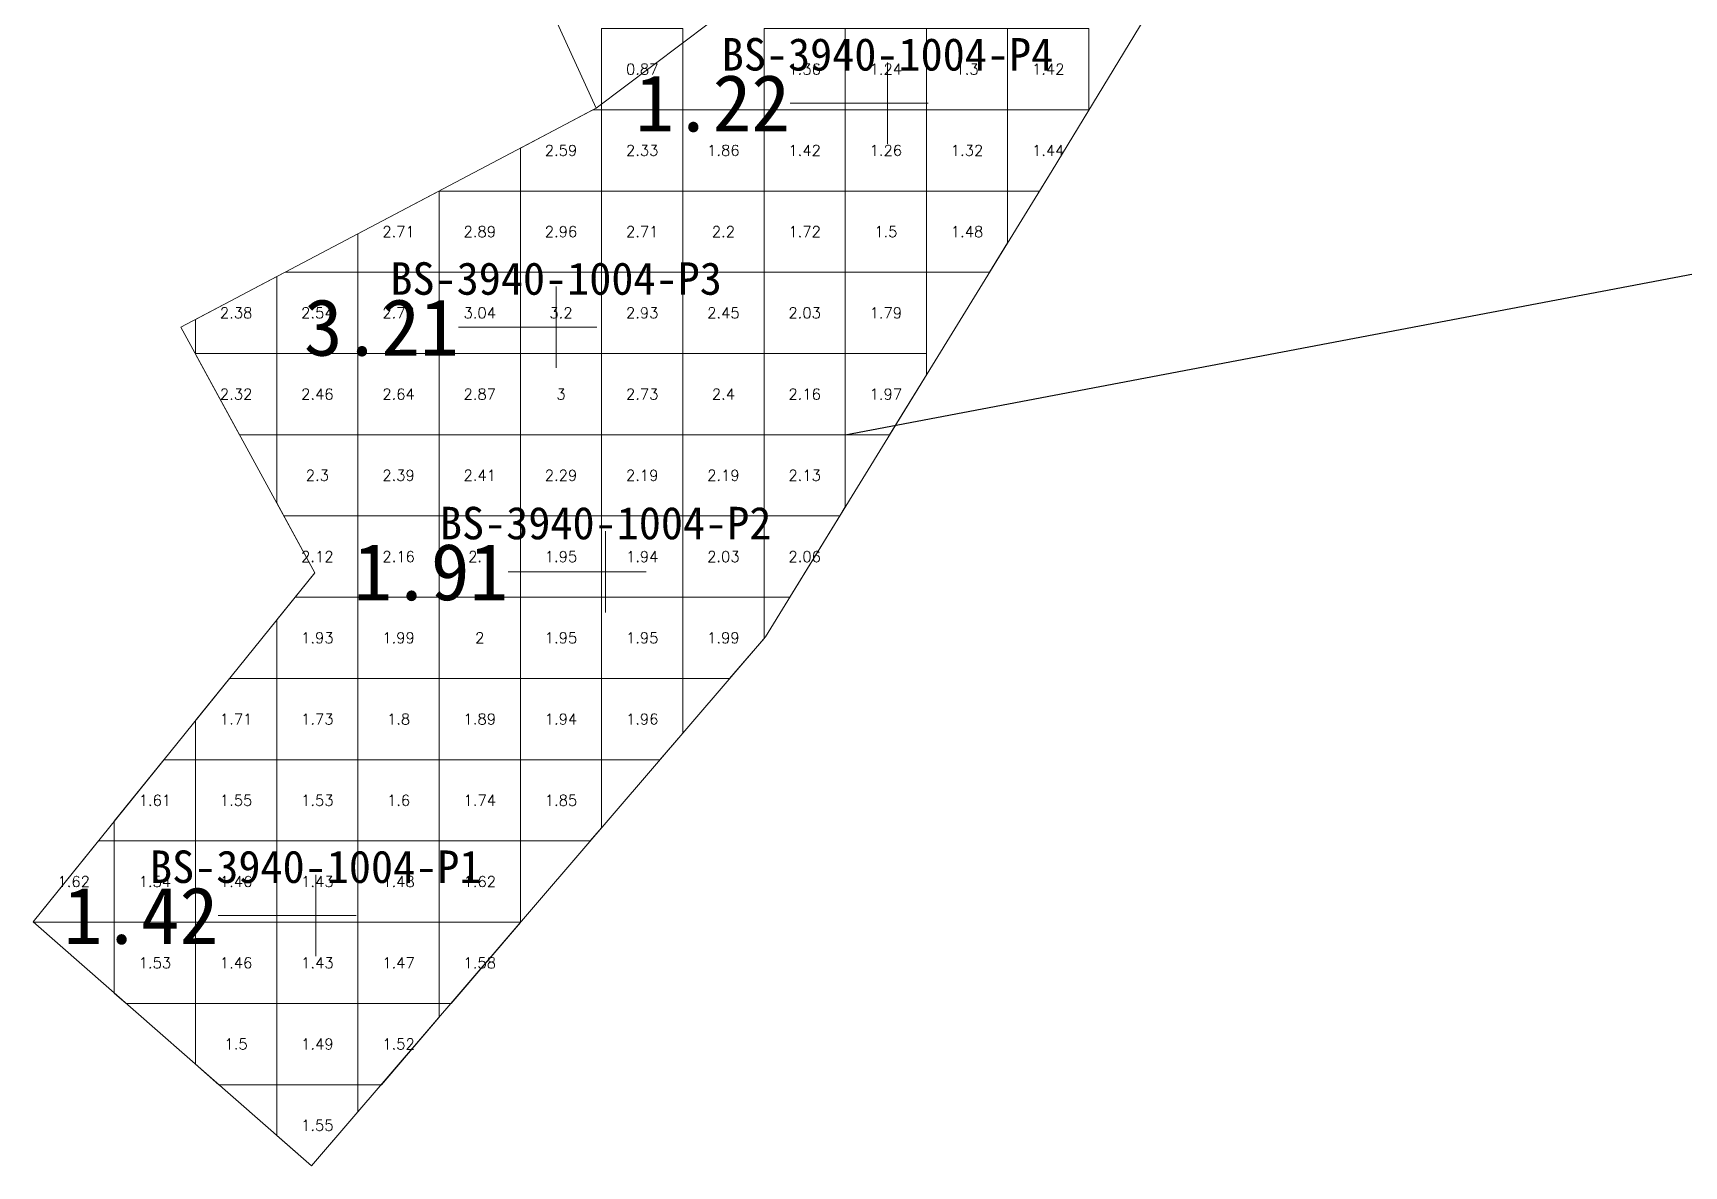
# Model space of a CAD drawing. Header units: inches. Extents: x 470055.8 to 470149.5, y 4349649 to 4349739.5.
# Drawn here: x 470083.89 to 470104.22, y 4349648.99 to 4349662.93 of the extents above; entities that cross this region are included whole.
import ezdxf
from ezdxf.enums import TextEntityAlignment as Align

# ---------------------------------------------------------------- set-up
doc = ezdxf.new("R2010")
doc.units = ezdxf.units.IN
doc.header["$MEASUREMENT"] = 0
for name, color, linetype, lineweight in [('点', 7, 'Continuous', 0), ('爆区方格网', 7, 'Continuous', 0), ('线条', 7, 'Continuous', 0), ('钻孔', 7, 'Continuous', 0)]:
    doc.layers.add(name, color=color, linetype=linetype, lineweight=lineweight)
doc.styles.add('3dmine_textStyle_1', font='txt.shx', dxfattribs={"height": 1, "bigfont": 'gbcbig.shx'})
doc.styles.add('3dmine_textStyle_2', font='simsunb.ttf', dxfattribs={"height": 1})

msp = doc.modelspace()

# ---------------------------------------------------------------- hatches: boundary and pattern name
at = {"layer": '钻孔', "linetype": 'Continuous', "lineweight": 0, "true_color": 0x0000ff, "extrusion": (0, 1, 0)}
for points in [[(-470095.41, 3930.19), (-470094.41, 3930.19), (-470094.41, 3940.19), (-470095.41, 3940.19)], [(-470088.37, 3930.22), (-470087.37, 3930.22), (-470087.37, 3940.22), (-470088.37, 3940.22)]]:
    msp.add_hatch(color=5, dxfattribs=at).paths.add_polyline_path(points, flags=0)
at = {"layer": '钻孔', "linetype": 'Continuous', "lineweight": 0, "true_color": 0xffff00, "extrusion": (0, 1, 0)}
msp.add_hatch(color=2, dxfattribs=at).paths.add_polyline_path([(-470091.33, 3930.16), (-470090.33, 3930.16), (-470090.33, 3940.16), (-470091.33, 3940.16)], flags=0)
at = {"layer": '钻孔', "linetype": 'Continuous', "lineweight": 0, "true_color": 0xff0000, "extrusion": (0, 1, 0)}
msp.add_hatch(color=1, dxfattribs=at).paths.add_polyline_path([(-470091.94, 3930.19), (-470090.94, 3930.19), (-470090.94, 3940.19), (-470091.94, 3940.19)], flags=0)

# ---------------------------------------------------------------- linework, layer by layer
msp.add_line((470093.89, 4349657.987, 3940.3), (470125.822, 4349664.038))
at = {"color": 4, "linetype": 'Continuous', "lineweight": 0, "true_color": 0x00ffff, "elevation": 1971.02}
for points in [[(470090.823, 4349662.009), (470088.803, 4349666.427), (470090.728, 4349672.913), (470092.958, 4349680.036), (470094.717, 4349686.447), (470097.817, 4349692.565), (470100.278, 4349701.085), (470103.459, 4349714.397), (470107.154, 4349716.026), (470110.138, 4349718.026), (470110.826, 4349722.422), (470114.373, 4349727.421), (470117.104, 4349732.651)], [(470122.824, 4349730.456), (470115.23, 4349721.877), (470115.654, 4349715.406), (470115.919, 4349710.845), (470113.957, 4349704.321), (470116.025, 4349699.654), (470110.352, 4349690.002), (470106.057, 4349684.275), (470101.206, 4349674.834), (470100.543, 4349667.995), (470098.071, 4349670.29), (470095.247, 4349667.068), (470093.614, 4349664.11), (470090.823, 4349662.009), (470090.823, 4349662.009)]]:
    msp.add_lwpolyline(points, dxfattribs=at)
at = {"color": 1, "linetype": 'Continuous', "lineweight": 0, "true_color": 0xff0000, "elevation": 1971.02}
msp.add_lwpolyline([(470087.319, 4349648.986), (470083.889, 4349651.991), (470087.36, 4349656.288), (470085.709, 4349659.311), (470090.823, 4349662.009), (470093.614, 4349664.11), (470095.247, 4349667.068), (470098.071, 4349670.29), (470100.543, 4349667.995), (470096.438, 4349661.24), (470092.908, 4349655.501), (470087.319, 4349648.986), (470087.319, 4349648.986)], dxfattribs=at)
at = {"layer": '点', "color": 138, "linetype": 'Continuous', "lineweight": 0, "true_color": 0x004c4c}
for points, elevation in [([(470094.41, 4349661.57), (470094.41, 4349662.57)], 3940.19), ([(470094.91, 4349662.07), (470093.91, 4349662.07)], 3940.19), ([(470090.33, 4349658.81), (470090.33, 4349659.81)], 3940.16), ([(470090.83, 4349659.31), (470089.83, 4349659.31)], 3940.16), ([(470090.94, 4349655.8), (470090.94, 4349656.8)], 3940.19), ([(470091.44, 4349656.3), (470090.44, 4349656.3)], 3940.19), ([(470087.37, 4349651.57), (470087.37, 4349652.57)], 3940.22), ([(470087.87, 4349652.07), (470086.87, 4349652.07)], 3940.22)]:
    msp.add_lwpolyline(points, dxfattribs=dict(at, elevation=elevation))
at = {"layer": '爆区方格网', "color": 4, "linetype": 'Continuous', "lineweight": 0, "true_color": 0x00ffff, "elevation": 3941.41}
msp.add_lwpolyline([(470091.89, 4349661.987), (470090.89, 4349661.987), (470090.89, 4349662.987), (470091.89, 4349662.987), (470091.89, 4349661.987)], dxfattribs=at)
at = {"layer": '爆区方格网', "color": 1, "linetype": 'Continuous', "lineweight": 0, "true_color": 0xff0000, "elevation": 3940.3}
for points in [[(470093.89, 4349661.987), (470092.89, 4349661.987), (470092.89, 4349662.987), (470093.89, 4349662.987), (470093.89, 4349661.987)], [(470094.89, 4349661.987), (470093.89, 4349661.987), (470093.89, 4349662.987), (470094.89, 4349662.987), (470094.89, 4349661.987)], [(470095.89, 4349661.987), (470094.89, 4349661.987), (470094.89, 4349662.987), (470095.89, 4349662.987), (470095.89, 4349661.987)], [(470096.89, 4349661.987), (470095.89, 4349661.987), (470095.89, 4349662.987), (470096.89, 4349662.987), (470096.89, 4349661.987)], [(470090.89, 4349660.987), (470089.89, 4349660.987), (470089.89, 4349661.516), (470090.783, 4349661.987), (470090.89, 4349661.987), (470090.89, 4349660.987)], [(470091.89, 4349660.987), (470090.89, 4349660.987), (470090.89, 4349661.987), (470091.89, 4349661.987), (470091.89, 4349660.987)], [(470092.89, 4349660.987), (470091.89, 4349660.987), (470091.89, 4349661.987), (470092.89, 4349661.987), (470092.89, 4349660.987)], [(470093.89, 4349660.987), (470092.89, 4349660.987), (470092.89, 4349661.987), (470093.89, 4349661.987), (470093.89, 4349660.987)], [(470094.89, 4349660.987), (470093.89, 4349660.987), (470093.89, 4349661.987), (470094.89, 4349661.987), (470094.89, 4349660.987)], [(470095.89, 4349660.987), (470094.89, 4349660.987), (470094.89, 4349661.987), (470095.89, 4349661.987), (470095.89, 4349660.987)], [(470096.89, 4349661.983), (470096.438, 4349661.24), (470096.283, 4349660.987), (470095.89, 4349660.987), (470095.89, 4349661.987), (470096.89, 4349661.987), (470096.89, 4349661.983)], [(470088.89, 4349659.987), (470087.89, 4349659.987), (470087.89, 4349660.461), (470088.887, 4349660.987), (470088.89, 4349660.987), (470088.89, 4349659.987)], [(470089.89, 4349659.987), (470088.89, 4349659.987), (470088.89, 4349660.987), (470089.89, 4349660.987), (470089.89, 4349659.987)], [(470090.89, 4349659.987), (470089.89, 4349659.987), (470089.89, 4349660.987), (470090.89, 4349660.987), (470090.89, 4349659.987)], [(470091.89, 4349659.987), (470090.89, 4349659.987), (470090.89, 4349660.987), (470091.89, 4349660.987), (470091.89, 4349659.987)], [(470092.89, 4349659.987), (470091.89, 4349659.987), (470091.89, 4349660.987), (470092.89, 4349660.987), (470092.89, 4349659.987)], [(470093.89, 4349659.987), (470092.89, 4349659.987), (470092.89, 4349660.987), (470093.89, 4349660.987), (470093.89, 4349659.987)], [(470094.89, 4349659.987), (470093.89, 4349659.987), (470093.89, 4349660.987), (470094.89, 4349660.987), (470094.89, 4349659.987)], [(470095.89, 4349660.349), (470095.668, 4349659.987), (470094.89, 4349659.987), (470094.89, 4349660.987), (470095.89, 4349660.987), (470095.89, 4349660.349)], [(470086.89, 4349658.987), (470085.89, 4349658.987), (470085.89, 4349659.406), (470086.89, 4349659.934), (470086.89, 4349658.987)], [(470087.89, 4349658.987), (470086.89, 4349658.987), (470086.89, 4349659.934), (470086.992, 4349659.987), (470087.89, 4349659.987), (470087.89, 4349658.987)], [(470088.89, 4349658.987), (470087.89, 4349658.987), (470087.89, 4349659.987), (470088.89, 4349659.987), (470088.89, 4349658.987)], [(470089.89, 4349658.987), (470088.89, 4349658.987), (470088.89, 4349659.987), (470089.89, 4349659.987), (470089.89, 4349658.987)], [(470090.89, 4349658.987), (470089.89, 4349658.987), (470089.89, 4349659.987), (470090.89, 4349659.987), (470090.89, 4349658.987)], [(470091.89, 4349658.987), (470090.89, 4349658.987), (470090.89, 4349659.987), (470091.89, 4349659.987), (470091.89, 4349658.987)], [(470092.89, 4349658.987), (470091.89, 4349658.987), (470091.89, 4349659.987), (470092.89, 4349659.987), (470092.89, 4349658.987)], [(470093.89, 4349658.987), (470092.89, 4349658.987), (470092.89, 4349659.987), (470093.89, 4349659.987), (470093.89, 4349658.987)], [(470094.89, 4349658.987), (470093.89, 4349658.987), (470093.89, 4349659.987), (470094.89, 4349659.987), (470094.89, 4349658.987)], [(470086.89, 4349657.987), (470086.432, 4349657.987), (470085.89, 4349658.979), (470085.89, 4349658.987), (470086.89, 4349658.987), (470086.89, 4349657.987)], [(470087.89, 4349657.987), (470086.89, 4349657.987), (470086.89, 4349658.987), (470087.89, 4349658.987), (470087.89, 4349657.987)], [(470088.89, 4349657.987), (470087.89, 4349657.987), (470087.89, 4349658.987), (470088.89, 4349658.987), (470088.89, 4349657.987)], [(470089.89, 4349657.987), (470088.89, 4349657.987), (470088.89, 4349658.987), (470089.89, 4349658.987), (470089.89, 4349657.987)], [(470090.89, 4349657.987), (470089.89, 4349657.987), (470089.89, 4349658.987), (470090.89, 4349658.987), (470090.89, 4349657.987)], [(470091.89, 4349657.987), (470090.89, 4349657.987), (470090.89, 4349658.987), (470091.89, 4349658.987), (470091.89, 4349657.987)], [(470092.89, 4349657.987), (470091.89, 4349657.987), (470091.89, 4349658.987), (470092.89, 4349658.987), (470092.89, 4349657.987)], [(470093.89, 4349657.987), (470092.89, 4349657.987), (470092.89, 4349658.987), (470093.89, 4349658.987), (470093.89, 4349657.987)], [(470094.89, 4349658.723), (470094.437, 4349657.987), (470093.89, 4349657.987), (470093.89, 4349658.987), (470094.89, 4349658.987), (470094.89, 4349658.723)], [(470087.89, 4349656.987), (470086.978, 4349656.987), (470086.89, 4349657.148), (470086.89, 4349657.987), (470087.89, 4349657.987), (470087.89, 4349656.987)], [(470088.89, 4349656.987), (470087.89, 4349656.987), (470087.89, 4349657.987), (470088.89, 4349657.987), (470088.89, 4349656.987)], [(470089.89, 4349656.987), (470088.89, 4349656.987), (470088.89, 4349657.987), (470089.89, 4349657.987), (470089.89, 4349656.987)], [(470090.89, 4349656.987), (470089.89, 4349656.987), (470089.89, 4349657.987), (470090.89, 4349657.987), (470090.89, 4349656.987)], [(470091.89, 4349656.987), (470090.89, 4349656.987), (470090.89, 4349657.987), (470091.89, 4349657.987), (470091.89, 4349656.987)], [(470092.89, 4349656.987), (470091.89, 4349656.987), (470091.89, 4349657.987), (470092.89, 4349657.987), (470092.89, 4349656.987)], [(470093.89, 4349657.098), (470093.822, 4349656.987), (470092.89, 4349656.987), (470092.89, 4349657.987), (470093.89, 4349657.987), (470093.89, 4349657.098)], [(470087.89, 4349655.987), (470087.117, 4349655.987), (470087.36, 4349656.288), (470086.978, 4349656.987), (470087.89, 4349656.987), (470087.89, 4349655.987)], [(470088.89, 4349655.987), (470087.89, 4349655.987), (470087.89, 4349656.987), (470088.89, 4349656.987), (470088.89, 4349655.987)], [(470089.89, 4349655.987), (470088.89, 4349655.987), (470088.89, 4349656.987), (470089.89, 4349656.987), (470089.89, 4349655.987)], [(470090.89, 4349655.987), (470089.89, 4349655.987), (470089.89, 4349656.987), (470090.89, 4349656.987), (470090.89, 4349655.987)], [(470091.89, 4349655.987), (470090.89, 4349655.987), (470090.89, 4349656.987), (470091.89, 4349656.987), (470091.89, 4349655.987)], [(470092.89, 4349655.987), (470091.89, 4349655.987), (470091.89, 4349656.987), (470092.89, 4349656.987), (470092.89, 4349655.987)], [(470093.207, 4349655.987), (470092.89, 4349655.987), (470092.89, 4349656.987), (470093.822, 4349656.987), (470093.207, 4349655.987)], [(470087.89, 4349654.987), (470086.89, 4349654.987), (470086.89, 4349655.707), (470087.117, 4349655.987), (470087.89, 4349655.987), (470087.89, 4349654.987)], [(470088.89, 4349654.987), (470087.89, 4349654.987), (470087.89, 4349655.987), (470088.89, 4349655.987), (470088.89, 4349654.987)], [(470089.89, 4349654.987), (470088.89, 4349654.987), (470088.89, 4349655.987), (470089.89, 4349655.987), (470089.89, 4349654.987)], [(470090.89, 4349654.987), (470089.89, 4349654.987), (470089.89, 4349655.987), (470090.89, 4349655.987), (470090.89, 4349654.987)], [(470091.89, 4349654.987), (470090.89, 4349654.987), (470090.89, 4349655.987), (470091.89, 4349655.987), (470091.89, 4349654.987)], [(470092.89, 4349655.48), (470092.467, 4349654.987), (470091.89, 4349654.987), (470091.89, 4349655.987), (470092.89, 4349655.987), (470092.89, 4349655.48)], [(470086.89, 4349653.987), (470085.89, 4349653.987), (470085.89, 4349654.469), (470086.309, 4349654.987), (470086.89, 4349654.987), (470086.89, 4349653.987)], [(470087.89, 4349653.987), (470086.89, 4349653.987), (470086.89, 4349654.987), (470087.89, 4349654.987), (470087.89, 4349653.987)], [(470088.89, 4349653.987), (470087.89, 4349653.987), (470087.89, 4349654.987), (470088.89, 4349654.987), (470088.89, 4349653.987)], [(470089.89, 4349653.987), (470088.89, 4349653.987), (470088.89, 4349654.987), (470089.89, 4349654.987), (470089.89, 4349653.987)], [(470090.89, 4349653.987), (470089.89, 4349653.987), (470089.89, 4349654.987), (470090.89, 4349654.987), (470090.89, 4349653.987)], [(470091.89, 4349654.315), (470091.609, 4349653.987), (470090.89, 4349653.987), (470090.89, 4349654.987), (470091.89, 4349654.987), (470091.89, 4349654.315)], [(470085.89, 4349652.987), (470084.89, 4349652.987), (470084.89, 4349653.231), (470085.501, 4349653.987), (470085.89, 4349653.987), (470085.89, 4349652.987)], [(470086.89, 4349652.987), (470085.89, 4349652.987), (470085.89, 4349653.987), (470086.89, 4349653.987), (470086.89, 4349652.987)], [(470087.89, 4349652.987), (470086.89, 4349652.987), (470086.89, 4349653.987), (470087.89, 4349653.987), (470087.89, 4349652.987)], [(470088.89, 4349652.987), (470087.89, 4349652.987), (470087.89, 4349653.987), (470088.89, 4349653.987), (470088.89, 4349652.987)], [(470089.89, 4349652.987), (470088.89, 4349652.987), (470088.89, 4349653.987), (470089.89, 4349653.987), (470089.89, 4349652.987)], [(470090.89, 4349653.149), (470090.751, 4349652.987), (470089.89, 4349652.987), (470089.89, 4349653.987), (470090.89, 4349653.987), (470090.89, 4349653.149)], [(470084.89, 4349651.987), (470083.893, 4349651.987), (470083.89, 4349651.99), (470083.89, 4349651.992), (470084.694, 4349652.987), (470084.89, 4349652.987), (470084.89, 4349651.987)], [(470085.89, 4349651.987), (470084.89, 4349651.987), (470084.89, 4349652.987), (470085.89, 4349652.987), (470085.89, 4349651.987)], [(470086.89, 4349651.987), (470085.89, 4349651.987), (470085.89, 4349652.987), (470086.89, 4349652.987), (470086.89, 4349651.987)], [(470087.89, 4349651.987), (470086.89, 4349651.987), (470086.89, 4349652.987), (470087.89, 4349652.987), (470087.89, 4349651.987)], [(470088.89, 4349651.987), (470087.89, 4349651.987), (470087.89, 4349652.987), (470088.89, 4349652.987), (470088.89, 4349651.987)], [(470089.89, 4349651.987), (470088.89, 4349651.987), (470088.89, 4349652.987), (470089.89, 4349652.987), (470089.89, 4349651.987)], [(470085.89, 4349650.987), (470085.035, 4349650.987), (470084.89, 4349651.114), (470084.89, 4349651.987), (470085.89, 4349651.987), (470085.89, 4349650.987)], [(470086.89, 4349650.987), (470085.89, 4349650.987), (470085.89, 4349651.987), (470086.89, 4349651.987), (470086.89, 4349650.987)], [(470087.89, 4349650.987), (470086.89, 4349650.987), (470086.89, 4349651.987), (470087.89, 4349651.987), (470087.89, 4349650.987)], [(470088.89, 4349650.987), (470087.89, 4349650.987), (470087.89, 4349651.987), (470088.89, 4349651.987), (470088.89, 4349650.987)], [(470089.89, 4349651.983), (470089.036, 4349650.987), (470088.89, 4349650.987), (470088.89, 4349651.987), (470089.89, 4349651.987), (470089.89, 4349651.983)], [(470086.89, 4349649.987), (470086.177, 4349649.987), (470085.89, 4349650.238), (470085.89, 4349650.987), (470086.89, 4349650.987), (470086.89, 4349649.987)], [(470087.89, 4349649.987), (470086.89, 4349649.987), (470086.89, 4349650.987), (470087.89, 4349650.987), (470087.89, 4349649.987)], [(470088.89, 4349650.817), (470088.178, 4349649.987), (470087.89, 4349649.987), (470087.89, 4349650.987), (470088.89, 4349650.987), (470088.89, 4349650.817)], [(470087.89, 4349649.652), (470087.32, 4349648.987), (470087.318, 4349648.987), (470086.89, 4349649.362), (470086.89, 4349649.987), (470087.89, 4349649.987), (470087.89, 4349649.652)]]:
    msp.add_lwpolyline(points, dxfattribs=at)
at = {"layer": '线条', "color": 138, "linetype": 'Continuous', "lineweight": 0, "true_color": 0x004c4c}
for points, elevation in [([(470094.41, 4349662.07), (470094.41, 4349662.07), (470094.41, 4349662.07)], 3940.19), ([(470090.33, 4349659.31), (470090.33, 4349659.31), (470090.33, 4349659.31)], 3940.16), ([(470090.94, 4349656.3), (470090.94, 4349656.3), (470090.94, 4349656.3)], 3940.19), ([(470087.37, 4349652.07), (470087.37, 4349652.07), (470087.37, 4349652.07)], 3940.22)]:
    msp.add_lwpolyline(points, dxfattribs=dict(at, elevation=elevation))
at = {"layer": '钻孔', "color": 5, "linetype": 'Continuous', "lineweight": 0, "true_color": 0x0000ff}
for points, elevation in [([(470094.41, 4349662.07), (470093.21, 4349662.07)], 3940.19), ([(470094.41, 4349662.07), (470093.21, 4349662.07)], 3930.19), ([(470087.37, 4349652.07), (470086.17, 4349652.07)], 3940.22), ([(470087.37, 4349652.07), (470086.17, 4349652.07)], 3930.22)]:
    msp.add_lwpolyline(points, dxfattribs=dict(at, elevation=elevation))
at = {"layer": '钻孔', "color": 2, "linetype": 'Continuous', "lineweight": 0, "true_color": 0xffff00}
for elevation in [3940.16, 3930.16]:
    msp.add_lwpolyline([(470090.33, 4349659.31), (470089.13, 4349659.31)], dxfattribs=dict(at, elevation=elevation))
at = {"layer": '钻孔', "color": 1, "linetype": 'Continuous', "lineweight": 0, "true_color": 0xff0000}
for elevation in [3940.19, 3930.19]:
    msp.add_lwpolyline([(470090.94, 4349656.3), (470089.74, 4349656.3)], dxfattribs=dict(at, elevation=elevation))

# ---------------------------------------------------------------- texts
at = {"color": 4, "linetype": 'Continuous', "lineweight": 0, "true_color": 0x00ffff, "style": '3dmine_textStyle_1'}
msp.add_text('0.87', height=0.1333, dxfattribs=at).set_placement((470091.39, 4349662.487, 3941.41), align=Align.MIDDLE_CENTER)
at = {"color": 1, "linetype": 'Continuous', "lineweight": 0, "true_color": 0xff0000, "style": '3dmine_textStyle_1'}
for s, height, p in [('1.36', 0.1333, (470093.39, 4349662.487, 3940.3)), ('1.24', 0.1333, (470094.39, 4349662.487, 3940.3)), ('1.3', 0.1333, (470095.39, 4349662.487, 3940.3)), ('1.42', 0.1333, (470096.39, 4349662.487, 3940.3)), ('2.59', 0.1333, (470090.39, 4349661.487, 3940.3)), ('2.33', 0.1333, (470091.39, 4349661.487, 3940.3)), ('1.86', 0.1333, (470092.39, 4349661.487, 3940.3)), ('1.42', 0.1333, (470093.39, 4349661.487, 3940.3)), ('1.26', 0.1333, (470094.39, 4349661.487, 3940.3)), ('1.32', 0.1333, (470095.39, 4349661.487, 3940.3)), ('1.44', 0.1333, (470096.39, 4349661.487, 3940.3)), ('2.71', 0.1333, (470088.39, 4349660.487, 3940.3)), ('2.89', 0.1333, (470089.39, 4349660.487, 3940.3)), ('2.96', 0.1333, (470090.39, 4349660.487, 3940.3)), ('2.71', 0.1333, (470091.39, 4349660.487, 3940.3)), ('2.2', 0.1333, (470092.39, 4349660.487, 3940.3)), ('1.72', 0.1333, (470093.39, 4349660.487, 3940.3)), ('1.5', 0.1333, (470094.39, 4349660.487, 3940.3)), ('1.48', 0.1333, (470095.39, 4349660.487, 3940.3)), ('2.38', 0.1333, (470086.39, 4349659.487, 3940.3)), ('2.54', 0.1333, (470087.39, 4349659.487, 3940.3)), ('2.76', 0.1333, (470088.39, 4349659.487, 3940.3)), ('3.04', 0.1333, (470089.39, 4349659.487, 3940.3)), ('3.2', 0.1333, (470090.39, 4349659.487, 3940.3)), ('2.93', 0.1333, (470091.39, 4349659.487, 3940.3)), ('2.45', 0.1333, (470092.39, 4349659.487, 3940.3)), ('2.03', 0.1333, (470093.39, 4349659.487, 3940.3)), ('1.79', 0.1333, (470094.39, 4349659.487, 3940.3)), ('2.32', 0.1333, (470086.39, 4349658.487, 3940.3)), ('2.46', 0.1333, (470087.39, 4349658.487, 3940.3)), ('2.64', 0.1333, (470088.39, 4349658.487, 3940.3)), ('2.87', 0.1333, (470089.39, 4349658.487, 3940.3)), ('3', 0.133, (470090.39, 4349658.487, 3940.3)), ('2.73', 0.1333, (470091.39, 4349658.487, 3940.3)), ('2.4', 0.1333, (470092.39, 4349658.487, 3940.3)), ('2.16', 0.1333, (470093.39, 4349658.487, 3940.3)), ('1.97', 0.1333, (470094.39, 4349658.487, 3940.3)), ('2.3', 0.1333, (470087.39, 4349657.487, 3940.3)), ('2.39', 0.1333, (470088.39, 4349657.487, 3940.3)), ('2.41', 0.1333, (470089.39, 4349657.487, 3940.3)), ('2.29', 0.1333, (470090.39, 4349657.487, 3940.3)), ('2.19', 0.1333, (470091.39, 4349657.487, 3940.3)), ('2.19', 0.1333, (470092.39, 4349657.487, 3940.3)), ('2.13', 0.1333, (470093.39, 4349657.487, 3940.3)), ('2.12', 0.1333, (470087.39, 4349656.487, 3940.3)), ('2.16', 0.1333, (470088.39, 4349656.487, 3940.3)), ('2.1', 0.1333, (470089.39, 4349656.487, 3940.3)), ('1.95', 0.1333, (470090.39, 4349656.487, 3940.3)), ('1.94', 0.1333, (470091.39, 4349656.487, 3940.3)), ('2.03', 0.1333, (470092.39, 4349656.487, 3940.3)), ('2.06', 0.1333, (470093.39, 4349656.487, 3940.3)), ('1.93', 0.1333, (470087.39, 4349655.487, 3940.3)), ('1.99', 0.1333, (470088.39, 4349655.487, 3940.3)), ('2', 0.133, (470089.39, 4349655.487, 3940.3)), ('1.95', 0.1333, (470090.39, 4349655.487, 3940.3)), ('1.95', 0.1333, (470091.39, 4349655.487, 3940.3)), ('1.99', 0.1333, (470092.39, 4349655.487, 3940.3)), ('1.71', 0.1333, (470086.39, 4349654.487, 3940.3)), ('1.73', 0.1333, (470087.39, 4349654.487, 3940.3)), ('1.8', 0.1333, (470088.39, 4349654.487, 3940.3)), ('1.89', 0.1333, (470089.39, 4349654.487, 3940.3)), ('1.94', 0.1333, (470090.39, 4349654.487, 3940.3)), ('1.96', 0.1333, (470091.39, 4349654.487, 3940.3)), ('1.61', 0.1333, (470085.39, 4349653.487, 3940.3)), ('1.55', 0.1333, (470086.39, 4349653.487, 3940.3)), ('1.53', 0.1333, (470087.39, 4349653.487, 3940.3)), ('1.6', 0.1333, (470088.39, 4349653.487, 3940.3)), ('1.74', 0.1333, (470089.39, 4349653.487, 3940.3)), ('1.85', 0.1333, (470090.39, 4349653.487, 3940.3)), ('1.62', 0.1333, (470084.39, 4349652.487, 3940.3)), ('1.54', 0.1333, (470085.39, 4349652.487, 3940.3)), ('1.46', 0.1333, (470086.39, 4349652.487, 3940.3)), ('1.43', 0.1333, (470087.39, 4349652.487, 3940.3)), ('1.48', 0.1333, (470088.39, 4349652.487, 3940.3)), ('1.62', 0.1333, (470089.39, 4349652.487, 3940.3)), ('1.53', 0.1333, (470085.39, 4349651.487, 3940.3)), ('1.46', 0.1333, (470086.39, 4349651.487, 3940.3)), ('1.43', 0.1333, (470087.39, 4349651.487, 3940.3)), ('1.47', 0.1333, (470088.39, 4349651.487, 3940.3)), ('1.58', 0.1333, (470089.39, 4349651.487, 3940.3)), ('1.5', 0.1333, (470086.39, 4349650.487, 3940.3)), ('1.49', 0.1333, (470087.39, 4349650.487, 3940.3)), ('1.52', 0.1333, (470088.39, 4349650.487, 3940.3)), ('1.55', 0.1333, (470087.39, 4349649.487, 3940.3))]:
    msp.add_text(s, height=height, dxfattribs=at).set_placement(p, align=Align.MIDDLE_CENTER)
at = {"layer": '钻孔', "color": 138, "linetype": 'Continuous', "lineweight": 0, "true_color": 0x004c4c, "style": '3dmine_textStyle_2'}
for s, p in [('BS-3940-1004-P4', (470094.41, 4349662.47, 3940.19)), ('BS-3940-1004-P3', (470090.33, 4349659.71, 3940.16)), ('BS-3940-1004-P2', (470090.94, 4349656.7, 3940.19)), ('BS-3940-1004-P1', (470087.37, 4349652.47, 3940.22))]:
    msp.add_text(s, height=0.4, dxfattribs=at).set_placement(p, align=Align.CENTER)
at = {"layer": '钻孔', "color": 5, "linetype": 'Continuous', "lineweight": 0, "true_color": 0x0000ff, "style": '3dmine_textStyle_2'}
for s, p in [('1.22', (470093.21, 4349662.07, 3935.19)), ('1.42', (470086.17, 4349652.07, 3935.22))]:
    msp.add_text(s, height=0.7, dxfattribs=at).set_placement(p, align=Align.MIDDLE_RIGHT)
at = {"layer": '钻孔', "color": 2, "linetype": 'Continuous', "lineweight": 0, "true_color": 0xffff00, "style": '3dmine_textStyle_2'}
msp.add_text('3.21', height=0.7, dxfattribs=at).set_placement((470089.13, 4349659.31, 3935.16), align=Align.MIDDLE_RIGHT)
at = {"layer": '钻孔', "color": 1, "linetype": 'Continuous', "lineweight": 0, "true_color": 0xff0000, "style": '3dmine_textStyle_2'}
msp.add_text('1.91', height=0.7, dxfattribs=at).set_placement((470089.74, 4349656.3, 3935.19), align=Align.MIDDLE_RIGHT)

doc.saveas('drawing.dxf')
